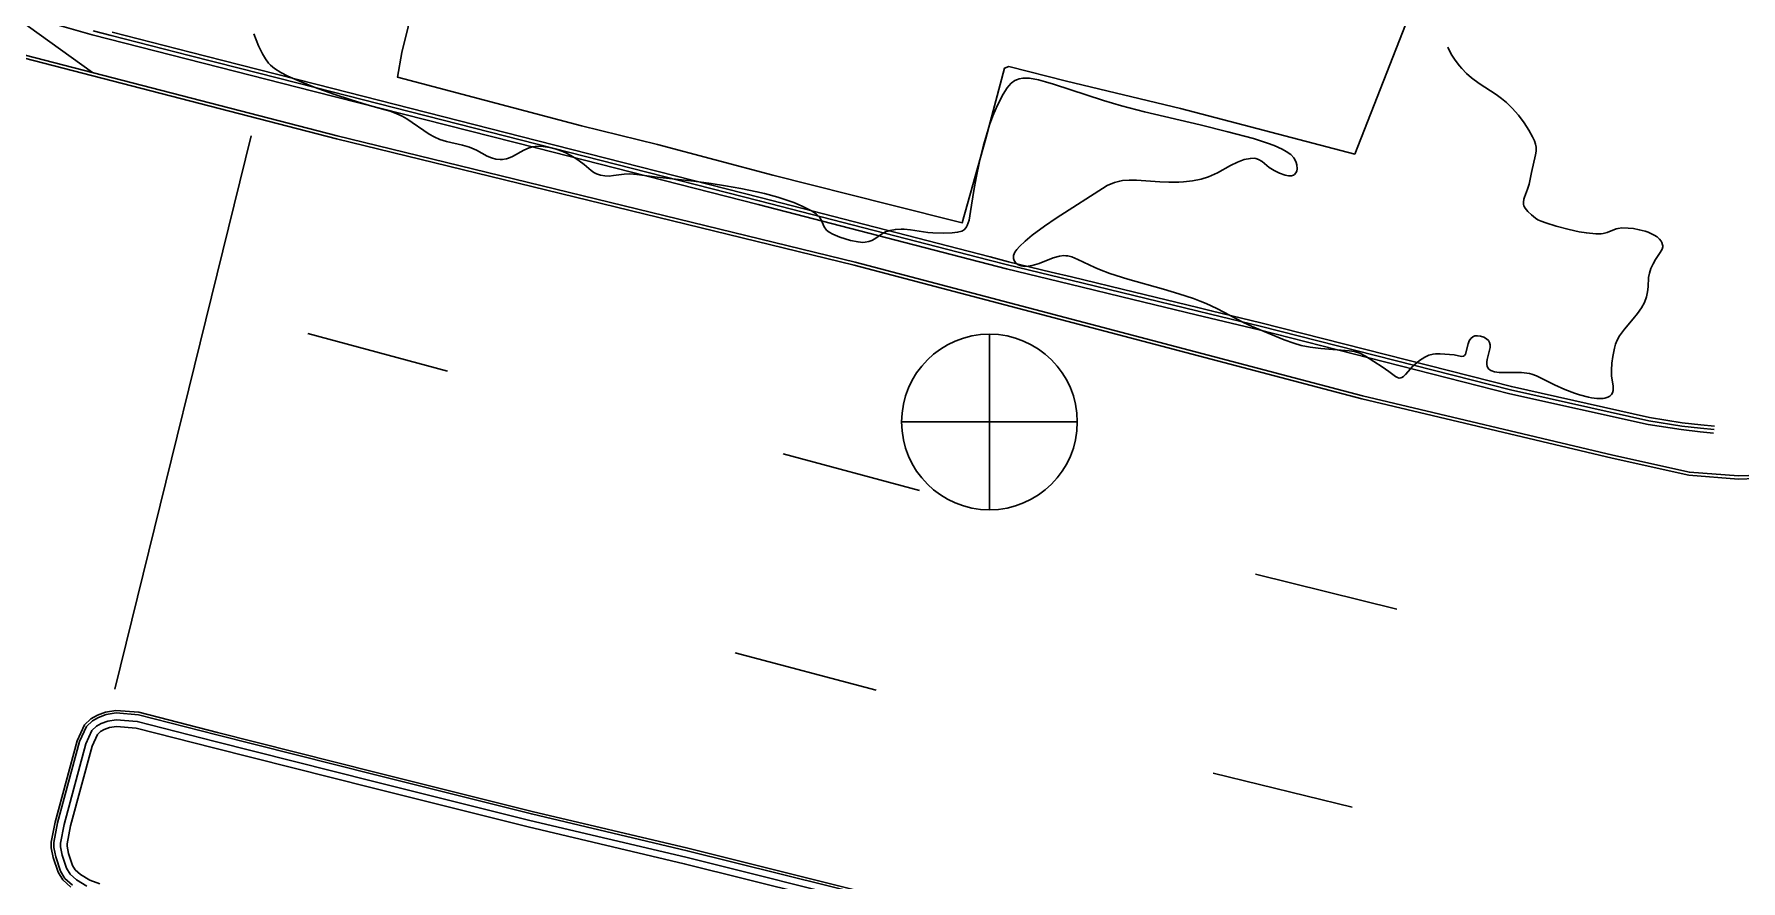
# Model space of a CAD drawing. Header units: metres. Extents: x 585772 to 587013, y 4140825 to 4141582.
# Drawn here: x 586098.87 to 586124.37, y 4140875 to 4140887.66 of the extents above; entities that cross this region are included whole.
import ezdxf

# ---------------------------------------------------------------- set-up
doc = ezdxf.new("R2010")
doc.units = ezdxf.units.M
doc.header["$MEASUREMENT"] = 0
for name, color, linetype, lineweight in [('BACK_OF_CURB', 5, 'Continuous', 30), ('BOTTOM_OF_CURB', 3, 'Continuous', 30), ('GUTTER', 30, 'Continuous', 30), ('MANHOLE', 30, 'Continuous', 30), ('PAINT_STRIPE', 4, 'Continuous', 30), ('TOP_OF_CURB', 1, 'Continuous', 30)]:
    doc.layers.add(name, color=color, linetype=linetype, lineweight=lineweight)
for name, color, linetype, lineweight, true_color in [('FENCE', 201, 'Continuous', 30, 0xe39cff), ('PAVED_PARKING', 191, 'Continuous', 30, 0xbaa8ff), ('PAVED_ROAD', 140, 'Continuous', 30, 0x38a9ff), ('SHRUBLINE', 71, 'Continuous', 30, 0xc6ff6b)]:
    doc.layers.add(name, color=color, linetype=linetype, lineweight=lineweight, true_color=true_color)

# ---------------------------------------------------------------- blocks, each defined once
blk = doc.blocks.new('SYM203')
at = {"color": 0, "linetype": 'ByBlock', "lineweight": -2}
blk.add_line((-0.5, 0), (0.5, 0), dxfattribs=at)
at = {"color": 0, "linetype": 'ByBlock', "lineweight": -2, "flags": 128}
blk.add_lwpolyline([(0, -0.5, 1), (0, 0.5, 1), (0, -0.5), (0, 0.5)], format="xyb", dxfattribs=at)
blk = doc.blocks.new('SYM203_1')
at = {"layer": 'MANHOLE', "xscale": 26.246667, "yscale": 26.246667, "zscale": 26.246667}
blk.add_blockref('SYM203', (0, 0), dxfattribs=at)
blk = doc.blocks.new('SYM004')
at = {"layer": 'MANHOLE', "xscale": 0.5, "yscale": 0.5, "zscale": 0.5}
blk.add_blockref('SYM203_1', (0, 0), dxfattribs=at)

msp = doc.modelspace()

# ---------------------------------------------------------------- linework, layer by layer
at = {"layer": 'BACK_OF_CURB'}
for points in [[(586123.97477, 4140881.799517, -18.812809), (586123.769587, 4140881.820518, -18.803917), (586123.491132, 4140881.8493, -18.789771), (586123.002282, 4140881.9295, -18.754497), (586120.938836, 4140882.38971, -18.671886), (586117.195876, 4140883.342574, -18.660692), (586116.454041, 4140883.522092, -18.652381), (586116.251916, 4140883.571004, -18.65892), (586115.30859, 4140883.799281, -18.641367), (586114.365264, 4140884.027558, -18.640951), (586114.059867, 4140884.101461, -18.637929), (586113.422786, 4140884.25563, -18.64079), (586113.148419, 4140884.326648, -18.647759), (586109.711645, 4140885.216231, -18.625264), (586106.393931, 4140886.061908, -18.630534), (586103.076415, 4140886.907535, -18.63924), (586101.941636, 4140887.196787, -18.635843), (586101.196289, 4140887.386774, -18.742846), (586100.030109, 4140887.684031, -18.754406)], [(586099.848704, 4140874.958689, -18.378), (586099.698904, 4140875.015535, -18.378), (586099.557577, 4140875.099604, -18.378), (586099.480813, 4140875.170001, -18.378), (586099.441461, 4140875.234678, -18.377), (586099.38198, 4140875.413196, -18.380734), (586099.360078, 4140875.522753, -18.381), (586099.360078, 4140875.559627, -18.38), (586099.41017, 4140875.826274, -18.373543), (586099.731757, 4140877.016308, -18.333591), (586099.813295, 4140877.192003, -18.328), (586099.85789, 4140877.234269, -18.326), (586099.911399, 4140877.265261, -18.324), (586099.994557, 4140877.295211, -18.321), (586100.097747, 4140877.311861, -18.318), (586100.390621, 4140877.287101, -18.314669), (586101.547901, 4140876.990567, -18.311729), (586103.897202, 4140876.399017, -18.301968), (586106.249982, 4140875.811169, -18.289), (586108.578494, 4140875.259886, -18.278), (586111.403617, 4140874.556291, -18.351)]]:
    msp.add_polyline3d(points, dxfattribs=at)
at = {"layer": 'BOTTOM_OF_CURB'}
for points in [[(586123.955668, 4140881.693712, -18.846467), (586123.756456, 4140881.715433, -18.844), (586123.474086, 4140881.750582, -18.843), (586122.980225, 4140881.825601, -18.839), (586120.912921, 4140882.282798, -18.821886), (586117.16937, 4140883.235813, -18.790355), (586116.226044, 4140883.46409, -18.782757), (586115.282718, 4140883.692367, -18.78), (586114.339392, 4140883.920644, -18.774), (586113.396066, 4140884.148921, -18.772), (586109.684277, 4140885.10969, -18.775264), (586106.366761, 4140885.955316, -18.780534), (586103.049245, 4140886.800943, -18.78924), (586099.731729, 4140887.64657, -18.793103), (586099.069081, 4140887.83392, -18.793565), (586098.492865, 4140888.064504, -18.791264), (586097.614136, 4140888.511262, -18.782338), (586096.07276, 4140889.617347, -18.758836), (586095.658605, 4140890.038884, -18.751901), (586095.197632, 4140890.600934, -18.747), (586094.866308, 4140891.105338, -18.743785), (586094.376525, 4140892.215026, -18.733097), (586093.573425, 4140894.711824, -18.763148)], [(586099.437602, 4140874.938261, -18.469), (586099.324711, 4140875.041788, -18.468), (586099.258858, 4140875.150022, -18.469), (586099.188301, 4140875.361783, -18.466), (586099.160078, 4140875.502957, -18.463), (586099.160078, 4140875.57825, -18.462), (586099.215054, 4140875.870893, -18.456), (586099.543144, 4140877.084991, -18.435), (586099.647971, 4140877.310869, -18.429), (586099.737344, 4140877.395574, -18.427), (586099.826716, 4140877.447338, -18.426), (586099.944311, 4140877.48969, -18.425), (586100.090129, 4140877.513219, -18.422197), (586100.424098, 4140877.484984, -18.423), (586101.59714, 4140877.184411, -18.424492), (586103.94586, 4140876.593008, -18.421723), (586106.297262, 4140876.005504, -18.414), (586108.6257, 4140875.454239, -18.426), (586111.452929, 4140874.750119, -18.471)]]:
    msp.add_polyline3d(points, dxfattribs=at)
at = {"layer": 'FENCE'}
msp.add_polyline3d([(586119.456678, 4140888.050023, -18.369), (586118.598814, 4140885.864118, -18.382), (586115.995203, 4140886.5435, -18.509), (586114.293311, 4140886.955532, -18.461), (586113.427, 4140887.173592, -18.446477), (586113.362544, 4140887.148093, -18.446123), (586113.085678, 4140886.097926, -18.507), (586112.732919, 4140884.837198, -18.637), (586111.640382, 4140885.11238, -18.669), (586109.90109, 4140885.549321, -18.647), (586108.178203, 4140886.005817, -18.666933), (586107.046241, 4140886.288023, -18.681), (586104.919693, 4140886.850481, -18.72), (586104.296745, 4140887.011553, -18.709), (586104.360695, 4140887.379987, -18.67), (586104.833314, 4140889.303421, -18.213)], dxfattribs=at)
at = {"layer": 'GUTTER'}
msp.add_polyline3d([(586061.065229, 4140896.571874, -18.9), (586070.512888, 4140894.164773, -18.828), (586079.960547, 4140891.757672, -18.825025), (586090.849354, 4140889.386711, -18.820392), (586103.394299, 4140886.135482, -18.815934), (586111.132038, 4140884.249151, -18.816448), (586118.716108, 4140882.254299, -18.820383), (586122.455339, 4140881.364953, -18.825884), (586123.598274, 4140881.110855, -18.82801), (586124.33201, 4140881.054388, -18.831873), (586125.093967, 4140881.082621, -18.84)], dxfattribs=at)
at = {"layer": 'PAINT_STRIPE', "extrusion": (0.009288756141897, 0.0377200499640363, 0.9992451735385302), "elevation": 161619.818728, "flags": 128}
msp.add_lwpolyline([(421034.175895, -4157771.391044), (421034.175895, -4157762.87042)], dxfattribs=at)
at = {"layer": 'PAINT_STRIPE', "extrusion": (-0.0031283726702066, 0.0008456695288011, 0.9999947490499559), "elevation": 1649.564359, "flags": 128}
msp.add_lwpolyline([(586100.029526, 4140883.269284), (586102.114736, 4140882.705608)], dxfattribs=at)
at = {"layer": 'PAINT_STRIPE', "extrusion": (0.0059597760009769, -0.0015966671692799, 0.9999809656808318), "elevation": -3137.209345, "flags": 128}
msp.add_lwpolyline([(586099.760067, 4140881.653052), (586101.795284, 4140881.107813)], dxfattribs=at)
at = {"layer": 'PAINT_STRIPE', "extrusion": (0.011578463174129, -0.0028769790001684, 0.9999288285584919), "elevation": -5145.61187, "flags": 128}
msp.add_lwpolyline([(586080.155993, 4140881.395865), (586078.041015, 4140881.921351)], dxfattribs=at)
at = {"layer": 'PAINT_STRIPE', "extrusion": (0.0119616458443595, -0.0031571622631377, 0.999923472749359), "elevation": -6081.161305, "flags": 128}
msp.add_lwpolyline([(586067.627661, 4140879.848543), (586069.73788, 4140879.291613)], dxfattribs=at)
at = {"layer": 'PAINT_STRIPE', "extrusion": (0.0231575116703361, -0.0056506920726895, 0.9997158592981998), "elevation": -9844.493077, "flags": 128}
msp.add_lwpolyline([(4161787.483012, 412089.704702), (4161787.483012, 412091.844236)], dxfattribs=at)
at = {"layer": 'PAVED_PARKING'}
msp.add_polyline3d([(586099.739281, 4140887.08274, -18.817233), (586098.46321, 4140887.999069, -18.794228), (586097.576736, 4140888.449764, -18.788825), (586096.025896, 4140889.56264, -18.771229), (586095.605154, 4140889.990882, -18.765628), (586095.139732, 4140890.558358, -18.762), (586094.803054, 4140891.070911, -18.758979), (586094.309352, 4140892.189478, -18.747501), (586093.505103, 4140894.689848, -18.715)], dxfattribs=at)
at = {"layer": 'PAVED_ROAD'}
for points in [[(586061.053734, 4140896.526759, -18.9), (586070.501393, 4140894.119659, -18.828), (586079.949844, 4140891.712356, -18.826288), (586090.838557, 4140889.341415, -18.819799), (586103.382945, 4140886.09033, -18.813108), (586111.120603, 4140884.20402, -18.811786), (586118.704799, 4140882.209135, -18.814479), (586122.444901, 4140881.319582, -18.817851), (586123.591402, 4140881.06469, -18.822026), (586124.331083, 4140881.007766, -18.827851), (586125.095691, 4140881.036098, -18.838)], [(586099.41481, 4140874.90761, -18.469), (586099.295056, 4140875.017431, -18.468), (586099.224168, 4140875.133939, -18.469), (586099.151507, 4140875.352016, -18.466), (586099.122083, 4140875.499197, -18.463), (586099.122083, 4140875.581788, -18.462), (586099.177987, 4140875.879369, -18.456), (586099.507312, 4140877.098039, -18.435), (586099.616564, 4140877.333451, -18.429), (586099.714443, 4140877.426218, -18.427), (586099.810628, 4140877.481928, -18.426), (586099.934765, 4140877.526636, -18.425), (586100.088681, 4140877.551472, -18.422197), (586100.430458, 4140877.522577, -18.423), (586101.606494, 4140877.221237, -18.424492), (586103.955104, 4140876.629862, -18.421723), (586106.306244, 4140876.042423, -18.414), (586108.634668, 4140875.49116, -18.426), (586111.462297, 4140874.786942, -18.471)]]:
    msp.add_polyline3d(points, dxfattribs=at)
at = {"layer": 'SHRUBLINE'}
msp.add_polyline3d([(586102.146305, 4140887.660172, -18.628), (586102.218033, 4140887.48237, -18.643), (586102.277537, 4140887.360614, -18.655), (586102.321196, 4140887.288056, -18.662), (586102.369957, 4140887.223565, -18.67), (586102.396763, 4140887.19466, -18.674), (586102.455598, 4140887.143697, -18.683423), (586102.553063, 4140887.081354, -18.694642), (586102.65478, 4140887.030638, -18.702421), (586102.830674, 4140886.954254, -18.714755), (586103.052557, 4140886.864768, -18.726155), (586103.342385, 4140886.759734, -18.741707), (586103.60372, 4140886.673858, -18.758236), (586103.841218, 4140886.602612, -18.768784), (586104.112426, 4140886.525947, -18.778), (586104.185413, 4140886.503619, -18.782), (586104.284907, 4140886.468066, -18.787), (586104.364989, 4140886.431617, -18.788), (586104.436711, 4140886.390686, -18.788), (586104.768269, 4140886.164219, -18.792), (586104.843193, 4140886.122211, -18.793), (586104.926999, 4140886.084551, -18.794), (586105.028791, 4140886.051284, -18.793), (586105.26504, 4140885.99586, -18.791), (586105.372022, 4140885.965844, -18.791), (586105.473507, 4140885.922324, -18.791), (586105.636759, 4140885.8314, -18.79), (586105.698974, 4140885.805729, -18.79), (586105.763583, 4140885.788378, -18.789), (586105.828949, 4140885.781109, -18.787), (586105.861403, 4140885.781808, -18.787), (586105.924873, 4140885.792852, -18.785), (586105.955731, 4140885.802914, -18.785), (586106.015889, 4140885.829719, -18.781), (586106.181476, 4140885.924219, -18.772), (586106.26068, 4140885.959042, -18.767), (586106.319713, 4140885.974604, -18.762), (586106.352027, 4140885.979424, -18.761), (586106.428477, 4140885.981932, -18.756), (586106.473025, 4140885.978847, -18.755), (586106.567871, 4140885.963995, -18.752), (586106.666496, 4140885.938304, -18.749), (586106.764239, 4140885.902655, -18.745), (586106.817989, 4140885.87824, -18.745), (586106.918648, 4140885.823247, -18.745), (586107.007835, 4140885.764585, -18.749), (586107.082729, 4140885.707711, -18.754), (586107.18996, 4140885.617013, -18.765), (586107.227742, 4140885.589641, -18.768), (586107.268179, 4140885.56789, -18.771), (586107.32795, 4140885.548503, -18.77), (586107.393552, 4140885.538242, -18.768), (586107.460281, 4140885.536352, -18.765), (586107.523653, 4140885.541997, -18.762), (586107.681388, 4140885.566181, -18.752), (586107.765629, 4140885.566987, -18.749), (586107.871731, 4140885.557639, -18.746), (586108.175867, 4140885.518942, -18.729736), (586108.722137, 4140885.461539, -18.69864), (586108.984261, 4140885.425379, -18.687185), (586109.194173, 4140885.391558, -18.681649), (586109.426888, 4140885.349419, -18.676212), (586109.66439, 4140885.300221, -18.674509), (586109.779307, 4140885.273369, -18.674), (586109.979642, 4140885.21928, -18.674), (586110.142949, 4140885.165853, -18.677), (586110.215212, 4140885.138946, -18.678), (586110.340792, 4140885.086183, -18.685539), (586110.481297, 4140885.013981, -18.698763), (586110.554728, 4140884.964636, -18.709), (586110.599153, 4140884.922218, -18.71928), (586110.624551, 4140884.883455, -18.728438), (586110.670283, 4140884.77748, -18.750394), (586110.706301, 4140884.729595, -18.759883), (586110.74575, 4140884.697285, -18.765), (586110.801331, 4140884.665087, -18.77), (586110.906118, 4140884.620964, -18.772705), (586111.062555, 4140884.573504, -18.771), (586111.177179, 4140884.550947, -18.766), (586111.249005, 4140884.54537, -18.76), (586111.282247, 4140884.546316, -18.757), (586111.338675, 4140884.556223, -18.75), (586111.384467, 4140884.574725, -18.742), (586111.42568, 4140884.59939, -18.733), (586111.528148, 4140884.669805, -18.707732), (586111.58902, 4140884.700055, -18.693273), (586111.658332, 4140884.723247, -18.679), (586111.735456, 4140884.737868, -18.668), (586111.819761, 4140884.742405, -18.659402), (586111.864417, 4140884.740543, -18.657), (586111.958517, 4140884.730329, -18.658), (586112.220225, 4140884.692661, -18.654779), (586112.295704, 4140884.685932, -18.651), (586112.44599, 4140884.680393, -18.637624), (586112.581941, 4140884.685161, -18.623993), (586112.664863, 4140884.695358, -18.619), (586112.72793, 4140884.713356, -18.617), (586112.760558, 4140884.732424, -18.615), (586112.774477, 4140884.744732, -18.614), (586112.798238, 4140884.775983, -18.607), (586112.808366, 4140884.795362, -18.603), (586112.834922, 4140884.877142, -18.598), (586112.859089, 4140885.008135, -18.590375), (586112.90632, 4140885.317728, -18.567), (586112.941168, 4140885.508199, -18.549436), (586112.993565, 4140885.753242, -18.53), (586113.053332, 4140885.99768, -18.508), (586113.084313, 4140886.111946, -18.497), (586113.141521, 4140886.298862, -18.472333), (586113.192146, 4140886.437733, -18.451397), (586113.261784, 4140886.59586, -18.427325), (586113.345862, 4140886.75773, -18.398386), (586113.406864, 4140886.855199, -18.379707), (586113.428311, 4140886.88261, -18.371413), (586113.466518, 4140886.92281, -18.362166), (586113.518877, 4140886.96161, -18.356), (586113.560557, 4140886.981032, -18.355), (586113.583938, 4140886.98841, -18.357851), (586113.636632, 4140886.997832, -18.368149), (586113.666283, 4140886.99961, -18.372), (586113.736627, 4140886.996291, -18.379267), (586113.870525, 4140886.972236, -18.397387), (586113.975958, 4140886.944853, -18.409), (586114.094549, 4140886.909596, -18.417283), (586114.844873, 4140886.664435, -18.456089), (586115.110663, 4140886.58445, -18.466483), (586115.454216, 4140886.49458, -18.479051), (586116.288099, 4140886.298867, -18.501151), (586116.699121, 4140886.198514, -18.509839), (586117.082834, 4140886.094721, -18.514), (586117.29498, 4140886.027646, -18.514), (586117.39464, 4140885.990626, -18.514), (586117.5132, 4140885.93771, -18.515), (586117.57399, 4140885.904026, -18.517), (586117.641865, 4140885.855629, -18.519), (586117.686646, 4140885.809481, -18.522), (586117.713819, 4140885.765235, -18.525), (586117.724862, 4140885.736622, -18.527), (586117.733351, 4140885.702236, -18.53), (586117.736973, 4140885.644688, -18.535), (586117.730843, 4140885.610784, -18.538), (586117.717534, 4140885.581991, -18.541), (586117.696753, 4140885.559631, -18.544), (586117.683469, 4140885.551276, -18.545), (586117.650929, 4140885.541043, -18.547), (586117.629964, 4140885.539411, -18.548), (586117.60695, 4140885.540421, -18.548), (586117.556213, 4140885.549508, -18.55), (586117.473728, 4140885.577587, -18.55), (586117.392209, 4140885.61785, -18.549), (586117.321246, 4140885.6645, -18.547), (586117.212577, 4140885.754032, -18.542), (586117.159377, 4140885.785563, -18.541), (586117.118769, 4140885.797831, -18.541), (586117.093948, 4140885.800919, -18.542), (586117.038932, 4140885.799604, -18.540851), (586116.946065, 4140885.780813, -18.535412), (586116.845728, 4140885.744895, -18.53337), (586116.740008, 4140885.693469, -18.534), (586116.545219, 4140885.584872, -18.54), (586116.457708, 4140885.543409, -18.544), (586116.410606, 4140885.524554, -18.544), (586116.30218, 4140885.490792, -18.549617), (586116.175394, 4140885.465058, -18.559754), (586116.038655, 4140885.449016, -18.567831), (586115.967547, 4140885.444493, -18.571621), (586115.821849, 4140885.442162, -18.573559), (586115.687585, 4140885.447444, -18.571757), (586115.335925, 4140885.473643, -18.55894), (586115.228333, 4140885.475443, -18.553035), (586115.128544, 4140885.468444, -18.544505), (586115.085858, 4140885.461508, -18.542973), (586115.006066, 4140885.441009, -18.543), (586114.898579, 4140885.397188, -18.541), (586114.138876, 4140884.90592, -18.514782), (586113.962092, 4140884.789502, -18.550969), (586113.778276, 4140884.654004, -18.586), (586113.671482, 4140884.565161, -18.611), (586113.587161, 4140884.484315, -18.63), (586113.548534, 4140884.439335, -18.64), (586113.521368, 4140884.399277, -18.65), (586113.499778, 4140884.346932, -18.66), (586113.497979, 4140884.301841, -18.668), (586113.507314, 4140884.271824, -18.673), (586113.526788, 4140884.242216, -18.677), (586113.539948, 4140884.229167, -18.678), (586113.572727, 4140884.20746, -18.679), (586113.613603, 4140884.192791, -18.679), (586113.661955, 4140884.186536, -18.676), (586113.717165, 4140884.189136, -18.671), (586113.778613, 4140884.200102, -18.665), (586113.881126, 4140884.231074, -18.651), (586114.094292, 4140884.316092, -18.617), (586114.187416, 4140884.340859, -18.604), (586114.250354, 4140884.34696, -18.597), (586114.281925, 4140884.345838, -18.593411), (586114.311101, 4140884.342011, -18.591886), (586114.370039, 4140884.327008, -18.592418), (586114.462116, 4140884.289706, -18.594103), (586114.714642, 4140884.167028, -18.608), (586114.784679, 4140884.137686, -18.611), (586114.939619, 4140884.080768, -18.616), (586115.20825, 4140883.996494, -18.621), (586115.742689, 4140883.844911, -18.637621), (586115.969021, 4140883.777075, -18.647), (586116.187037, 4140883.704134, -18.657), (586116.289621, 4140883.665552, -18.664), (586116.375969, 4140883.630071, -18.67), (586116.535394, 4140883.55725, -18.684326), (586116.9266, 4140883.354987, -18.725), (586117.064651, 4140883.29018, -18.737002), (586117.545196, 4140883.089165, -18.770052), (586117.688637, 4140883.03653, -18.77762), (586117.795822, 4140883.00628, -18.779553), (586117.930765, 4140882.979532, -18.777), (586118.092976, 4140882.958735, -18.772), (586118.51223, 4140882.923611, -18.757), (586118.592913, 4140882.911974, -18.757), (586118.673465, 4140882.889475, -18.758), (586118.757832, 4140882.84513, -18.763), (586119.006359, 4140882.684953, -18.783), (586119.108994, 4140882.614202, -18.793), (586119.205605, 4140882.541766, -18.806), (586119.234223, 4140882.526057, -18.8075), (586119.261289, 4140882.51796, -18.806), (586119.288207, 4140882.519766, -18.804), (586119.301798, 4140882.525017, -18.802), (586119.328277, 4140882.542828, -18.796), (586119.354304, 4140882.568125, -18.788), (586119.464907, 4140882.693319, -18.753538), (586119.528681, 4140882.752173, -18.738), (586119.563212, 4140882.779568, -18.73), (586119.643995, 4140882.83153, -18.719), (586119.703727, 4140882.85798, -18.711), (586119.768819, 4140882.875023, -18.705), (586119.803426, 4140882.879385, -18.702), (586119.874356, 4140882.881196, -18.7), (586120.083706, 4140882.862763, -18.685), (586120.192479, 4140882.841883, -18.679), (586120.223571, 4140882.843332, -18.676), (586120.239113, 4140882.855077, -18.674), (586120.250653, 4140882.876567, -18.67), (586120.291597, 4140883.029189, -18.647), (586120.309056, 4140883.072273, -18.639), (586120.331726, 4140883.107832, -18.633), (586120.360414, 4140883.1323, -18.628478), (586120.394421, 4140883.145909, -18.627), (586120.432673, 4140883.149842, -18.625), (586120.477561, 4140883.144552, -18.624), (586120.526102, 4140883.129343, -18.625), (586120.568757, 4140883.10594, -18.627), (586120.597686, 4140883.078339, -18.629), (586120.613487, 4140883.04846, -18.632), (586120.620101, 4140883.014281, -18.636), (586120.618923, 4140882.975693, -18.64), (586120.607386, 4140882.914701, -18.645), (586120.577953, 4140882.795437, -18.659), (586120.571939, 4140882.758222, -18.664), (586120.57055, 4140882.722903, -18.668), (586120.575811, 4140882.690746, -18.672), (586120.589743, 4140882.663016, -18.675), (586120.600515, 4140882.651169, -18.676), (586120.629247, 4140882.631517, -18.676), (586120.687182, 4140882.611287, -18.676), (586120.757914, 4140882.600787, -18.674), (586120.852594, 4140882.598181, -18.672), (586121.003645, 4140882.601556, -18.671), (586121.087292, 4140882.600149, -18.669), (586121.168048, 4140882.592863, -18.664), (586121.206759, 4140882.586298, -18.664), (586121.244048, 4140882.577404, -18.664), (586121.314614, 4140882.552254, -18.665287), (586121.583601, 4140882.415297, -18.677), (586121.737285, 4140882.346785, -18.682), (586121.88019, 4140882.292896, -18.684), (586121.953577, 4140882.268626, -18.686), (586122.092058, 4140882.230779, -18.688), (586122.136091, 4140882.221914, -18.689), (586122.214364, 4140882.21183, -18.69), (586122.248927, 4140882.210343, -18.691), (586122.30971, 4140882.213806, -18.694), (586122.336253, 4140882.218487, -18.694), (586122.376928, 4140882.230959, -18.694), (586122.409972, 4140882.248545, -18.695), (586122.434953, 4140882.270884, -18.695), (586122.451439, 4140882.297617, -18.695), (586122.459951, 4140882.333068, -18.694), (586122.457674, 4140882.394712, -18.693), (586122.435577, 4140882.549203, -18.686), (586122.433009, 4140882.636415, -18.684), (586122.441057, 4140882.737492, -18.679), (586122.45574, 4140882.841372, -18.676), (586122.47678, 4140882.961897, -18.675199), (586122.492906, 4140883.025662, -18.672), (586122.516711, 4140883.085841, -18.669), (586122.552149, 4140883.146931, -18.67), (586122.629836, 4140883.249077, -18.670284), (586122.759149, 4140883.400495, -18.674), (586122.824311, 4140883.482306, -18.675), (586122.881468, 4140883.565998, -18.674), (586122.924762, 4140883.648902, -18.672), (586122.954569, 4140883.729709, -18.67), (586122.972824, 4140883.807452, -18.666), (586122.981552, 4140883.881219, -18.662), (586122.988888, 4140884.019433, -18.652), (586122.999929, 4140884.087124, -18.648), (586123.009826, 4140884.12126, -18.647), (586123.022582, 4140884.155466, -18.646), (586123.054841, 4140884.223109, -18.645), (586123.093051, 4140884.2881, -18.645), (586123.162473, 4140884.392109, -18.640123), (586123.189462, 4140884.443461, -18.635), (586123.198663, 4140884.476986, -18.632), (586123.199813, 4140884.493727, -18.631), (586123.198302, 4140884.510537, -18.629), (586123.186784, 4140884.544392, -18.624), (586123.17702, 4140884.561246, -18.622), (586123.150273, 4140884.594264, -18.615), (586123.114947, 4140884.625634, -18.609), (586123.072304, 4140884.654482, -18.600723), (586123.023603, 4140884.679937, -18.59545), (586122.981959, 4140884.697089, -18.592035), (586122.938271, 4140884.711796, -18.585183), (586122.848426, 4140884.734624, -18.574), (586122.761401, 4140884.749926, -18.568), (586122.684293, 4140884.759149, -18.562), (586122.589018, 4140884.761371, -18.557), (586122.533297, 4140884.75325, -18.555), (586122.506225, 4140884.745814, -18.554), (586122.368556, 4140884.693331, -18.553), (586122.31196, 4140884.679171, -18.552), (586122.28046, 4140884.674559, -18.55), (586122.200732, 4140884.671807, -18.546), (586122.059448, 4140884.685443, -18.537), (586121.952083, 4140884.704354, -18.53), (586121.799118, 4140884.737963, -18.518), (586121.60896, 4140884.7869, -18.502), (586121.451311, 4140884.834547, -18.489), (586121.383027, 4140884.859881, -18.482), (586121.334397, 4140884.882947, -18.477), (586121.297862, 4140884.906012, -18.473), (586121.23934, 4140884.954428, -18.464), (586121.186425, 4140885.005689, -18.456), (586121.143572, 4140885.057724, -18.448), (586121.124915, 4140885.092397, -18.443), (586121.119665, 4140885.109616, -18.441), (586121.117087, 4140885.146053, -18.437), (586121.124758, 4140885.188134, -18.432), (586121.135767, 4140885.222466, -18.429), (586121.181049, 4140885.340948, -18.418), (586121.203603, 4140885.415008, -18.412), (586121.236297, 4140885.591466, -18.394), (586121.29677, 4140885.850942, -18.368), (586121.307082, 4140885.908121, -18.363), (586121.307709, 4140885.966553, -18.356), (586121.299706, 4140886.010557, -18.351), (586121.282838, 4140886.061647, -18.344), (586121.255279, 4140886.122435, -18.336), (586121.200308, 4140886.220469, -18.322), (586121.128105, 4140886.330884, -18.306), (586121.043686, 4140886.444172, -18.29), (586120.952067, 4140886.55083, -18.273), (586120.86667, 4140886.634241, -18.259), (586120.789383, 4140886.697067, -18.248), (586120.710695, 4140886.75262, -18.238), (586120.455443, 4140886.920359, -18.206), (586120.344257, 4140887.004693, -18.19), (586120.269443, 4140887.06971, -18.179), (586120.19668, 4140887.14218, -18.168), (586120.161766, 4140887.181324, -18.161), (586120.096266, 4140887.265651, -18.149), (586120.038397, 4140887.358333, -18.135), (586119.990391, 4140887.45973, -18.121)], dxfattribs=at)
at = {"layer": 'TOP_OF_CURB'}
for points in [[(586123.969679, 4140881.749777, -18.812809), (586123.764471, 4140881.77078, -18.803917), (586123.484508, 4140881.799719, -18.789771), (586122.992785, 4140881.88039, -18.754497), (586120.927223, 4140882.341071, -18.671886), (586117.183828, 4140883.294046, -18.660692), (586116.442281, 4140883.473494, -18.652381), (586116.240156, 4140883.522407, -18.65892), (586115.29683, 4140883.750684, -18.641367), (586114.353504, 4140883.978961, -18.640951), (586114.048107, 4140884.052864, -18.637929), (586113.410641, 4140884.207126, -18.64079), (586113.13589, 4140884.278243, -18.647759), (586109.699205, 4140885.167803, -18.625264), (586106.381581, 4140886.013457, -18.630534), (586103.064065, 4140886.859084, -18.63924), (586101.929286, 4140887.148336, -18.635843), (586101.183939, 4140887.338324, -18.742647), (586100.017759, 4140887.63558, -18.754522), (586099.747303, 4140887.704518, -18.702939)], [(586099.655274, 4140874.925134, -18.378), (586099.497589, 4140875.018932, -18.378), (586099.402762, 4140875.105894, -18.378), (586099.350159, 4140875.19235, -18.377), (586099.28514, 4140875.387489, -18.380734), (586099.260078, 4140875.512855, -18.381), (586099.260078, 4140875.568939, -18.38), (586099.312612, 4140875.848583, -18.373543), (586099.637451, 4140877.050649, -18.333591), (586099.730633, 4140877.251436, -18.328), (586099.797617, 4140877.314922, -18.326), (586099.869057, 4140877.356299, -18.324), (586099.969434, 4140877.39245, -18.321), (586100.093938, 4140877.41254, -18.318), (586100.40736, 4140877.386043, -18.314669), (586101.572521, 4140877.087489, -18.311729), (586103.921531, 4140876.496013, -18.301968), (586106.273622, 4140875.908336, -18.289), (586108.602097, 4140875.357062, -18.278), (586111.428273, 4140874.653205, -18.351)]]:
    msp.add_polyline3d(points, dxfattribs=at)

# ---------------------------------------------------------------- block references
at = {"layer": 'MANHOLE', "xscale": 0.2, "yscale": 0.2, "zscale": 0.2}
msp.add_blockref('SYM004', (586113.14, 4140881.861, -18.728), dxfattribs=at)

doc.saveas('drawing.dxf')
